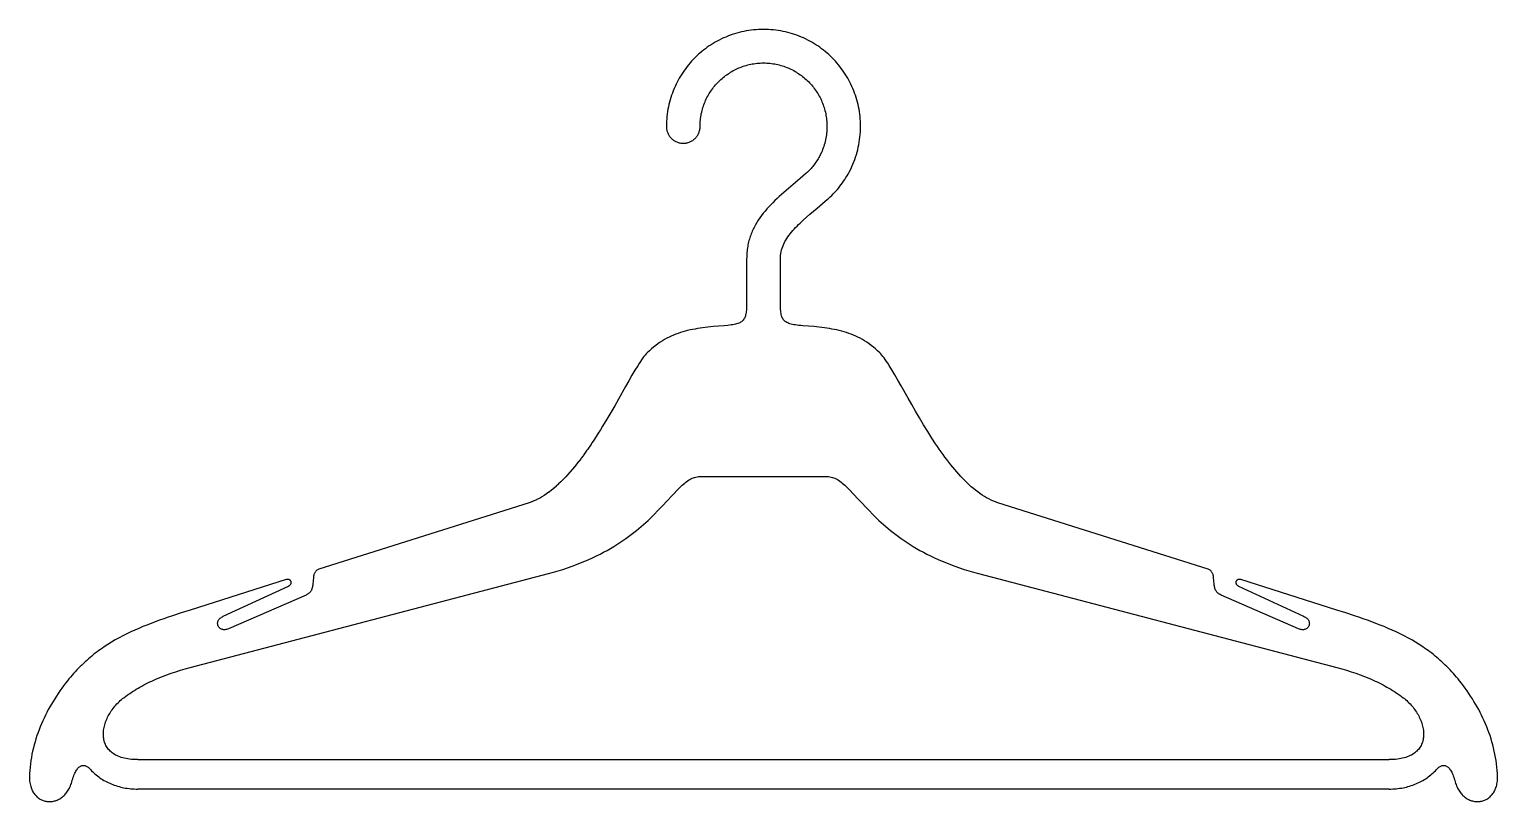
# Model space of a CAD drawing. Extents: x 27 to 2943, y 104 to 2866.
# Drawn here: x 32.5 to 432.5, y 109.6 to 320.1 of the extents above; entities that cross this region are included whole.
import ezdxf

# ---------------------------------------------------------------- set-up
doc = ezdxf.new("R2010")
doc.units = 0
doc.layers.add('IMPORT_-_HANGER_PACK_EPS', color=18, linetype='CONTINUOUS')

msp = doc.modelspace()

# ---------------------------------------------------------------- linework, layer by layer
at = {"layer": 'IMPORT_-_HANGER_PACK_EPS'}
for points in [[(278.38, 208.64), (277.79, 209.57), (277.21, 210.49), (276.06, 212.35), (274.96, 214.2), (273.89, 216.03), (272.85, 217.83), (271.85, 219.59), (269.97, 222.93), (269.09, 224.48), (268.26, 225.93), (267.46, 227.28), (266.71, 228.5), (266.35, 229.07), (266, 229.6), (265.67, 230.09), (265.34, 230.55), (265.03, 230.96), (264.73, 231.33), (264.44, 231.66), (264.16, 231.95), (263.58, 232.5), (263, 233.01), (262.41, 233.5), (261.82, 233.96), (261.23, 234.4), (260.63, 234.81), (260.03, 235.19), (259.43, 235.55), (258.82, 235.88), (258.21, 236.19), (257.6, 236.48), (256.98, 236.75), (256.35, 237), (255.72, 237.24), (255.08, 237.45), (254.44, 237.65), (253.79, 237.83), (253.14, 238), (252.48, 238.15), (251.81, 238.29), (251.14, 238.42), (250.46, 238.54), (249.77, 238.65), (249.07, 238.74), (248.37, 238.83), (247.66, 238.92), (246.21, 239.07), (244.72, 239.2), (243.2, 239.32), (242.64, 239.36), (242.13, 239.41), (241.64, 239.47), (241.19, 239.53), (240.77, 239.6), (240.37, 239.67), (240.01, 239.76), (239.67, 239.85), (239.36, 239.96), (239.08, 240.07), (238.82, 240.2), (238.59, 240.34), (238.37, 240.49), (238.18, 240.66), (238.01, 240.85), (237.85, 241.05), (237.72, 241.27), (237.6, 241.5), (237.49, 241.76), (237.41, 242.03), (237.33, 242.33), (237.27, 242.65), (237.21, 242.99), (237.17, 243.35), (237.14, 243.74), (237.12, 244.15), (237.08, 245.06), (237.07, 246.07), (237.07, 247.2), (237.07, 247.52), (237.07, 247.84), (237.07, 257.53), (237.09, 258.03), (237.13, 258.53), (237.19, 259.01), (237.29, 259.49), (237.41, 259.96), (237.55, 260.43), (237.71, 260.89), (237.9, 261.34), (238.11, 261.79), (238.34, 262.23), (238.59, 262.67), (238.86, 263.11), (239.15, 263.54), (239.45, 263.96), (239.77, 264.38), (240.11, 264.8), (240.47, 265.22), (240.83, 265.63), (241.22, 266.04), (241.61, 266.45), (242.02, 266.86), (242.44, 267.27), (243.3, 268.08), (244.21, 268.89), (245.14, 269.7), (247.07, 271.33), (248.6, 272.62), (249.95, 273.78), (250.23, 274.01), (250.23, 274.01), (250.23, 274.01), (250.26, 274.04), (250.68, 274.42), (251.08, 274.81), (251.47, 275.21), (251.86, 275.62), (252.24, 276.04), (252.61, 276.46), (252.97, 276.9), (253.32, 277.34), (253.66, 277.79), (253.99, 278.24), (254.32, 278.71), (254.63, 279.18), (254.94, 279.66), (255.24, 280.15), (255.52, 280.65), (255.8, 281.15), (256.24, 282), (256.42, 282.38), (256.59, 282.73), (256.86, 283.36), (257.12, 283.99), (257.36, 284.63), (257.58, 285.28), (257.79, 285.94), (257.98, 286.6), (258.16, 287.27), (258.31, 287.95), (258.45, 288.64), (258.57, 289.33), (258.68, 290.03), (258.76, 290.73), (258.83, 291.44), (258.88, 292.16), (258.91, 292.88), (258.92, 293.61), (258.93, 293.61), (258.93, 293.61), (258.93, 293.61), (258.92, 293.61), (258.91, 294.3), (258.88, 294.98), (258.84, 295.65), (258.78, 296.32), (258.7, 296.99), (258.61, 297.65), (258.5, 298.3), (258.38, 298.95), (258.24, 299.59), (258.08, 300.23), (257.91, 300.86), (257.73, 301.48), (257.53, 302.1), (257.31, 302.71), (257.08, 303.32), (256.84, 303.92), (256.58, 304.5), (256.31, 305.09), (256.03, 305.66), (255.73, 306.23), (255.42, 306.78), (255.09, 307.33), (254.76, 307.87), (254.41, 308.41), (254.05, 308.93), (253.67, 309.44), (253.29, 309.95), (252.89, 310.44), (252.48, 310.92), (252.06, 311.4), (251.63, 311.86), (251.19, 312.31), (250.73, 312.76), (250.27, 313.19), (249.79, 313.61), (249.31, 314.02), (248.82, 314.42), (248.31, 314.8), (247.8, 315.18), (247.28, 315.54), (246.75, 315.89), (246.2, 316.22), (245.66, 316.55), (245.1, 316.86), (244.53, 317.16), (243.96, 317.44), (243.38, 317.71), (242.79, 317.97), (242.19, 318.21), (241.59, 318.44), (240.97, 318.66), (240.36, 318.86), (239.73, 319.04), (239.1, 319.21), (238.46, 319.37), (237.82, 319.51), (237.17, 319.63), (236.52, 319.74), (235.86, 319.83), (235.19, 319.91), (234.52, 319.97), (233.85, 320.01), (233.17, 320.04), (232.48, 320.05), (232.48, 320.06), (232.48, 320.06), (232.48, 320.06), (232.48, 320.05), (231.8, 320.04), (231.12, 320.01), (230.44, 319.97), (229.77, 319.91), (229.11, 319.83), (228.45, 319.74), (227.79, 319.63), (227.15, 319.51), (226.5, 319.37), (225.86, 319.21), (225.23, 319.04), (224.61, 318.86), (223.99, 318.66), (223.38, 318.44), (222.78, 318.21), (222.18, 317.97), (221.59, 317.71), (221.01, 317.44), (220.43, 317.16), (219.87, 316.86), (219.31, 316.55), (218.76, 316.22), (218.22, 315.89), (217.69, 315.54), (217.17, 315.18), (216.65, 314.8), (216.15, 314.42), (215.65, 314.02), (215.17, 313.61), (214.7, 313.19), (214.23, 312.76), (213.78, 312.31), (213.34, 311.86), (212.91, 311.4), (212.49, 310.92), (212.08, 310.44), (211.68, 309.95), (211.29, 309.44), (210.92, 308.93), (210.56, 308.41), (210.21, 307.87), (209.87, 307.33), (209.55, 306.78), (209.24, 306.23), (208.94, 305.66), (208.65, 305.09), (208.38, 304.51), (208.12, 303.92), (207.88, 303.32), (207.65, 302.71), (207.44, 302.1), (207.24, 301.48), (207.05, 300.86), (206.88, 300.23), (206.73, 299.59), (206.59, 298.95), (206.46, 298.3), (206.35, 297.65), (206.26, 296.99), (206.19, 296.32), (206.13, 295.65), (206.08, 294.98), (206.06, 294.3), (206.05, 293.61), (206.03, 293.61), (206.03, 293.61), (206.04, 293.38), (206.06, 293.14), (206.08, 292.91), (206.12, 292.69), (206.18, 292.46), (206.24, 292.25), (206.31, 292.03), (206.39, 291.83), (206.48, 291.62), (206.59, 291.42), (206.7, 291.23), (206.82, 291.05), (206.94, 290.87), (207.08, 290.69), (207.22, 290.53), (207.38, 290.37), (207.53, 290.21), (207.7, 290.07), (207.87, 289.93), (208.05, 289.81), (208.24, 289.69), (208.43, 289.58), (208.63, 289.48), (208.83, 289.38), (209.04, 289.3), (209.26, 289.23), (209.47, 289.17), (209.7, 289.12), (209.92, 289.08), (210.15, 289.05), (210.38, 289.03), (210.62, 289.02), (210.86, 289.03), (211.09, 289.05), (211.32, 289.08), (211.55, 289.12), (211.77, 289.17), (211.99, 289.23), (212.2, 289.3), (212.41, 289.38), (212.61, 289.48), (212.81, 289.58), (213, 289.69), (213.19, 289.81), (213.37, 289.93), (213.54, 290.07), (213.71, 290.21), (213.87, 290.37), (214.02, 290.53), (214.16, 290.69), (214.3, 290.87), (214.43, 291.05), (214.55, 291.23), (214.66, 291.42), (214.76, 291.62), (214.85, 291.83), (214.93, 292.03), (215, 292.25), (215.07, 292.46), (215.12, 292.69), (215.16, 292.91), (215.19, 293.14), (215.2, 293.38), (215.21, 293.61), (215.21, 293.61), (215.19, 293.61), (215.2, 294.06), (215.21, 294.5), (215.24, 294.94), (215.28, 295.37), (215.33, 295.81), (215.39, 296.24), (215.46, 296.66), (215.54, 297.09), (215.64, 297.51), (215.74, 297.92), (215.85, 298.33), (215.97, 298.74), (216.1, 299.14), (216.24, 299.54), (216.39, 299.94), (216.55, 300.33), (216.72, 300.71), (216.9, 301.09), (217.09, 301.47), (217.28, 301.84), (217.49, 302.2), (217.7, 302.56), (217.92, 302.91), (218.15, 303.26), (218.39, 303.6), (218.64, 303.94), (218.89, 304.27), (219.15, 304.6), (219.42, 304.91), (219.7, 305.22), (219.98, 305.53), (220.27, 305.83), (220.57, 306.12), (220.87, 306.4), (221.18, 306.68), (221.5, 306.94), (221.82, 307.21), (222.15, 307.46), (222.49, 307.7), (222.83, 307.94), (223.18, 308.17), (223.53, 308.39), (223.89, 308.61), (224.26, 308.81), (224.63, 309.01), (225, 309.19), (225.38, 309.37), (225.77, 309.54), (226.16, 309.7), (226.55, 309.85), (226.95, 309.99), (227.35, 310.12), (227.76, 310.24), (228.17, 310.36), (228.59, 310.46), (229.01, 310.55), (229.43, 310.63), (229.86, 310.7), (230.29, 310.76), (230.72, 310.81), (231.16, 310.85), (231.59, 310.88), (232.04, 310.9), (232.48, 310.9), (232.48, 310.88), (232.48, 310.88), (232.48, 310.88), (232.48, 310.9), (232.93, 310.9), (233.37, 310.88), (233.81, 310.85), (234.25, 310.81), (234.68, 310.76), (235.11, 310.7), (235.53, 310.63), (235.96, 310.55), (236.38, 310.46), (236.79, 310.36), (237.2, 310.24), (237.61, 310.12), (238.01, 309.99), (238.41, 309.85), (238.81, 309.7), (239.2, 309.54), (239.58, 309.37), (239.96, 309.19), (240.34, 309.01), (240.71, 308.81), (241.07, 308.61), (241.43, 308.39), (241.79, 308.17), (242.13, 307.94), (242.48, 307.7), (242.81, 307.46), (243.14, 307.21), (243.47, 306.94), (243.78, 306.68), (244.09, 306.4), (244.4, 306.12), (244.7, 305.83), (244.99, 305.53), (245.27, 305.22), (245.55, 304.91), (245.82, 304.59), (246.08, 304.27), (246.33, 303.94), (246.58, 303.6), (246.81, 303.26), (247.04, 302.91), (247.26, 302.56), (247.48, 302.2), (247.68, 301.84), (247.88, 301.47), (248.06, 301.09), (248.24, 300.71), (248.41, 300.33), (248.57, 299.94), (248.72, 299.54), (248.86, 299.14), (248.99, 298.74), (249.12, 298.33), (249.23, 297.92), (249.33, 297.51), (249.42, 297.09), (249.5, 296.66), (249.57, 296.24), (249.63, 295.81), (249.68, 295.37), (249.72, 294.94), (249.75, 294.5), (249.77, 294.06), (249.77, 293.61), (249.76, 293.61), (249.76, 293.61), (249.76, 293.61), (249.77, 293.61), (249.77, 293.14), (249.75, 292.67), (249.72, 292.21), (249.67, 291.74), (249.62, 291.28), (249.55, 290.83), (249.47, 290.38), (249.38, 289.93), (249.27, 289.48), (249.16, 289.04), (249.03, 288.61), (248.89, 288.18), (248.74, 287.75), (248.59, 287.33), (248.42, 286.91), (248.24, 286.5), (247.96, 285.91), (247.73, 285.45), (247.56, 285.13), (247.37, 284.82), (247.18, 284.5), (246.99, 284.2), (246.78, 283.89), (246.57, 283.59), (246.36, 283.3), (246.14, 283.01), (245.91, 282.72), (245.67, 282.44), (245.43, 282.16), (245.18, 281.89), (244.93, 281.62), (244.67, 281.36), (244.41, 281.1), (244.14, 280.85), (244.13, 280.85), (244.13, 280.85), (243.94, 280.67), (242.46, 279.4), (241.19, 278.33), (239.9, 277.23), (238.63, 276.15), (237.38, 275.06), (236.78, 274.51), (236.18, 273.96), (235.6, 273.4), (235.03, 272.84), (234.47, 272.28), (233.93, 271.71), (233.41, 271.13), (232.9, 270.54), (232.41, 269.94), (231.94, 269.34), (231.49, 268.72), (231.06, 268.09), (230.65, 267.44), (230.27, 266.79), (229.91, 266.12), (229.74, 265.78), (229.58, 265.43), (229.42, 265.08), (229.27, 264.73), (229.13, 264.37), (228.99, 264.01), (228.87, 263.64), (228.74, 263.27), (228.63, 262.9), (228.53, 262.51), (228.43, 262.13), (228.34, 261.74), (228.25, 261.34), (228.18, 260.94), (228.11, 260.54), (228.06, 260.12), (228.01, 259.71), (227.97, 259.28), (227.93, 258.85), (227.91, 258.42), (227.9, 257.98), (227.89, 257.53), (227.89, 247.84), (227.89, 246.22), (227.89, 245.25), (227.86, 244.37), (227.84, 243.96), (227.81, 243.58), (227.78, 243.22), (227.74, 242.89), (227.69, 242.57), (227.62, 242.28), (227.55, 242), (227.46, 241.74), (227.37, 241.5), (227.25, 241.27), (227.13, 241.07), (226.98, 240.87), (226.82, 240.7), (226.64, 240.53), (226.45, 240.38), (226.23, 240.25), (225.99, 240.12), (225.74, 240.01), (225.45, 239.9), (225.15, 239.81), (224.82, 239.72), (224.47, 239.65), (224.09, 239.58), (223.68, 239.52), (223.25, 239.46), (222.79, 239.41), (221.77, 239.32), (220.25, 239.2), (218.76, 239.07), (217.31, 238.92), (216.6, 238.83), (215.89, 238.74), (215.2, 238.65), (214.51, 238.54), (213.83, 238.42), (213.15, 238.29), (212.49, 238.15), (211.82, 238), (211.17, 237.83), (210.52, 237.65), (209.88, 237.45), (209.25, 237.24), (208.62, 237), (207.99, 236.75), (207.37, 236.48), (206.75, 236.19), (206.14, 235.88), (205.54, 235.55), (204.93, 235.19), (204.33, 234.81), (203.74, 234.4), (203.15, 233.96), (202.56, 233.5), (201.97, 233.01), (201.39, 232.5), (200.8, 231.95), (200.52, 231.66), (200.23, 231.32), (199.92, 230.94), (199.6, 230.52), (199.27, 230.05), (198.93, 229.55), (198.57, 229.01), (198.21, 228.43), (197.44, 227.18), (196.63, 225.8), (195.78, 224.31), (194.88, 222.72), (192.96, 219.32), (191.94, 217.52), (190.88, 215.68), (189.78, 213.82), (188.65, 211.93), (188.07, 210.99), (187.48, 210.05), (186.88, 209.11), (186.28, 208.17), (186.1, 207.9), (185.75, 207.37), (185.49, 206.99), (185.19, 206.54), (184.95, 206.18), (184.59, 205.67), (184.39, 205.38), (184.03, 204.88), (183.85, 204.62), (183.45, 204.06), (183.31, 203.87), (182.84, 203.24), (182.7, 203.05), (182.24, 202.45), (182.11, 202.28), (181.64, 201.68), (181.54, 201.55), (181.05, 200.94), (180.96, 200.83), (180.44, 200.2), (180.35, 200.1), (179.81, 199.46), (179.73, 199.37), (179.21, 198.78), (179.11, 198.68), (178.59, 198.11), (178.5, 198.02), (177.95, 197.44), (177.89, 197.38), (177.29, 196.78), (177.25, 196.74), (176.68, 196.19), (176.59, 196.12), (176.04, 195.61), (175.96, 195.54), (175.39, 195.05), (175.33, 195), (174.71, 194.49), (174.69, 194.48), (174.06, 193.99), (174.01, 193.95), (173.41, 193.52), (173.34, 193.48), (172.74, 193.08), (172.69, 193.04), (172.05, 192.65), (172.03, 192.64), (171.7, 192.44), (171.37, 192.26), (171.35, 192.25), (170.7, 191.92), (170.65, 191.89), (170.03, 191.61), (169.96, 191.58), (169.34, 191.33), (169.28, 191.31), (168.95, 191.19), (168.61, 191.08), (111.34, 172.94), (111.14, 172.86), (110.96, 172.77), (110.8, 172.67), (110.65, 172.55), (110.52, 172.42), (110.4, 172.28), (110.3, 172.14), (110.21, 171.99), (110.14, 171.83), (110.07, 171.67), (110.02, 171.51), (109.98, 171.35), (109.91, 171.04), (109.88, 170.74), (109.71, 168.86), (109.68, 168.61), (109.65, 168.37), (109.6, 168.14), (109.55, 167.91), (109.48, 167.7), (109.4, 167.49), (109.31, 167.29), (109.21, 167.1), (109.09, 166.92), (108.96, 166.74), (108.82, 166.58), (108.66, 166.43), (108.48, 166.29), (108.29, 166.16), (108.08, 166.04), (107.85, 165.93), (86.71, 156.71), (86.46, 156.61), (86.23, 156.54), (86, 156.5), (85.77, 156.47), (85.56, 156.47), (85.35, 156.49), (85.16, 156.52), (84.97, 156.58), (84.79, 156.65), (84.63, 156.73), (84.48, 156.83), (84.34, 156.95), (84.21, 157.07), (84.1, 157.21), (84.01, 157.35), (83.93, 157.51), (83.86, 157.67), (83.82, 157.83), (83.79, 158.01), (83.78, 158.18), (83.78, 158.36), (83.81, 158.54), (83.86, 158.72), (83.93, 158.9), (84.02, 159.08), (84.13, 159.26), (84.27, 159.43), (84.43, 159.59), (84.61, 159.75), (84.82, 159.9), (85.06, 160.04), (85.32, 160.18), (103.08, 168.36), (103.2, 168.42), (103.3, 168.49), (103.4, 168.55), (103.48, 168.63), (103.56, 168.7), (103.62, 168.78), (103.68, 168.87), (103.72, 168.95), (103.76, 169.04), (103.79, 169.12), (103.8, 169.21), (103.81, 169.29), (103.81, 169.38), (103.81, 169.46), (103.79, 169.55), (103.76, 169.62), (103.73, 169.7), (103.69, 169.77), (103.65, 169.84), (103.59, 169.91), (103.53, 169.97), (103.47, 170.02), (103.39, 170.07), (103.31, 170.11), (103.23, 170.14), (103.13, 170.17), (103.04, 170.19), (102.93, 170.19), (102.83, 170.19), (102.71, 170.18), (102.6, 170.16), (102.48, 170.13), (76.32, 161.84), (73.87, 161.06), (71.47, 160.28), (70.28, 159.88), (69.1, 159.47), (67.94, 159.06), (66.79, 158.64), (65.64, 158.21), (64.51, 157.77), (63.39, 157.32), (62.29, 156.85), (61.19, 156.37), (60.11, 155.87), (59.04, 155.35), (57.98, 154.82), (56.93, 154.26), (55.9, 153.69), (54.88, 153.08), (53.87, 152.46), (52.88, 151.81), (52.38, 151.47), (51.9, 151.13), (51.41, 150.78), (50.93, 150.43), (50.45, 150.06), (49.97, 149.69), (49.5, 149.31), (49.03, 148.92), (48.57, 148.53), (48.11, 148.12), (47.65, 147.71), (47.2, 147.29), (46.75, 146.86), (46.3, 146.42), (45.86, 145.97), (45.42, 145.51), (44.98, 145.05), (44.55, 144.57), (44.12, 144.08), (43.69, 143.59), (43.27, 143.08), (42.85, 142.56), (42.33, 141.89), (41.81, 141.21), (41.3, 140.52), (40.8, 139.83), (40.32, 139.12), (39.84, 138.41), (39.38, 137.69), (38.93, 136.96), (38.49, 136.22), (38.06, 135.48), (37.65, 134.73), (37.24, 133.97), (36.86, 133.2), (36.48, 132.42), (36.12, 131.64), (35.78, 130.85), (35.45, 130.05), (35.13, 129.25), (34.84, 128.44), (34.55, 127.62), (34.28, 126.8), (34.03, 125.96), (33.8, 125.12), (33.58, 124.28), (33.38, 123.42), (33.2, 122.56), (33.04, 121.7), (32.9, 120.82), (32.77, 119.94), (32.66, 119.06), (32.58, 118.17), (32.51, 117.27), (32.49, 116.83), (32.48, 116.41), (32.49, 116), (32.52, 115.6), (32.55, 115.21), (32.61, 114.84), (32.67, 114.48), (32.75, 114.14), (32.84, 113.81), (32.94, 113.49), (33.05, 113.18), (33.17, 112.89), (33.31, 112.6), (33.45, 112.34), (33.6, 112.08), (33.76, 111.84), (33.94, 111.61), (34.12, 111.39), (34.3, 111.19), (34.5, 110.99), (34.7, 110.82), (34.91, 110.65), (35.12, 110.5), (35.34, 110.36), (35.57, 110.23), (35.8, 110.11), (36.04, 110.01), (36.28, 109.92), (36.52, 109.84), (36.77, 109.78), (37.02, 109.73), (37.27, 109.69), (37.52, 109.66), (37.78, 109.64), (38.03, 109.64), (38.29, 109.65), (38.55, 109.68), (38.8, 109.71), (39.06, 109.76), (39.32, 109.82), (39.57, 109.89), (39.82, 109.98), (40.07, 110.08), (40.32, 110.19), (40.56, 110.31), (40.8, 110.45), (41.04, 110.59), (41.27, 110.75), (41.5, 110.92), (41.72, 111.11), (41.93, 111.31), (42.14, 111.52), (42.35, 111.74), (42.54, 111.97), (42.73, 112.22), (42.91, 112.47), (43.08, 112.75), (43.25, 113.03), (43.4, 113.32), (43.55, 113.63), (43.68, 113.95), (43.81, 114.28), (43.92, 114.62), (44.02, 114.98), (44.15, 115.45), (44.29, 115.89), (44.43, 116.3), (44.57, 116.68), (44.71, 117.04), (44.86, 117.37), (45.01, 117.67), (45.16, 117.95), (45.31, 118.21), (45.47, 118.44), (45.63, 118.64), (45.79, 118.83), (45.95, 118.99), (46.12, 119.13), (46.28, 119.24), (46.45, 119.34), (46.62, 119.41), (46.79, 119.46), (46.96, 119.5), (47.13, 119.51), (47.3, 119.51), (47.47, 119.49), (47.64, 119.45), (47.81, 119.39), (47.98, 119.32), (48.15, 119.23), (48.32, 119.13), (48.48, 119.01), (48.65, 118.87), (48.82, 118.73), (48.98, 118.57), (49.15, 118.39), (49.44, 118.08), (49.74, 117.77), (50.04, 117.48), (50.36, 117.19), (50.69, 116.91), (51.02, 116.64), (51.37, 116.38), (51.72, 116.13), (52.07, 115.89), (52.44, 115.66), (52.81, 115.43), (53.2, 115.22), (53.58, 115.02), (53.98, 114.82), (54.38, 114.64), (54.79, 114.46), (55.2, 114.3), (55.62, 114.14), (56.05, 114), (56.48, 113.86), (56.91, 113.74), (57.36, 113.63), (57.8, 113.52), (58.26, 113.43), (58.71, 113.35), (59.17, 113.28), (59.64, 113.22), (60.11, 113.17), (60.58, 113.13), (61.06, 113.1), (61.54, 113.08), (62.02, 113.08), (62.02, 113.09), (232.48, 113.09), (402.95, 113.09), (402.95, 113.08), (403.43, 113.08), (403.91, 113.1), (404.39, 113.13), (404.86, 113.17), (405.33, 113.22), (405.79, 113.28), (406.25, 113.35), (406.71, 113.43), (407.16, 113.52), (407.61, 113.63), (408.05, 113.74), (408.49, 113.86), (408.92, 114), (409.34, 114.14), (409.76, 114.3), (410.18, 114.46), (410.59, 114.64), (410.99, 114.82), (411.38, 115.02), (411.77, 115.22), (412.15, 115.43), (412.52, 115.66), (412.89, 115.89), (413.25, 116.13), (413.6, 116.38), (413.94, 116.64), (414.28, 116.91), (414.6, 117.19), (414.92, 117.48), (415.23, 117.77), (415.53, 118.08), (415.82, 118.39), (415.98, 118.57), (416.15, 118.73), (416.31, 118.87), (416.48, 119.01), (416.65, 119.13), (416.82, 119.23), (416.99, 119.32), (417.16, 119.39), (417.33, 119.45), (417.5, 119.49), (417.67, 119.51), (417.84, 119.51), (418.01, 119.5), (418.18, 119.46), (418.35, 119.41), (418.51, 119.34), (418.68, 119.24), (418.85, 119.13), (419.01, 118.99), (419.17, 118.83), (419.33, 118.64), (419.49, 118.44), (419.65, 118.21), (419.81, 117.95), (419.96, 117.67), (420.11, 117.37), (420.25, 117.04), (420.4, 116.68), (420.54, 116.3), (420.68, 115.89), (420.81, 115.45), (420.94, 114.98), (421.04, 114.62), (421.16, 114.28), (421.28, 113.95), (421.42, 113.63), (421.56, 113.32), (421.72, 113.03), (421.88, 112.75), (422.05, 112.47), (422.23, 112.22), (422.42, 111.97), (422.62, 111.74), (422.82, 111.52), (423.03, 111.31), (423.25, 111.11), (423.47, 110.92), (423.7, 110.75), (423.93, 110.59), (424.16, 110.45), (424.4, 110.31), (424.65, 110.19), (424.89, 110.08), (425.14, 109.98), (425.4, 109.89), (425.65, 109.82), (425.91, 109.76), (426.16, 109.71), (426.42, 109.68), (426.68, 109.65), (426.93, 109.64), (427.19, 109.64), (427.44, 109.66), (427.7, 109.69), (427.95, 109.73), (428.2, 109.78), (428.45, 109.84), (428.69, 109.92), (428.93, 110.01), (429.16, 110.11), (429.4, 110.23), (429.62, 110.36), (429.84, 110.5), (430.06, 110.65), (430.27, 110.82), (430.47, 110.99), (430.66, 111.19), (430.85, 111.39), (431.03, 111.61), (431.2, 111.84), (431.36, 112.08), (431.52, 112.34), (431.66, 112.6), (431.79, 112.89), (431.92, 113.18), (432.03, 113.49), (432.13, 113.81), (432.22, 114.14), (432.3, 114.48), (432.36, 114.84), (432.41, 115.21), (432.45, 115.6), (432.47, 116), (432.48, 116.41), (432.48, 116.83), (432.46, 117.27), (432.39, 118.17), (432.3, 119.06), (432.2, 119.94), (432.07, 120.82), (431.93, 121.7), (431.76, 122.56), (431.58, 123.42), (431.38, 124.28), (431.17, 125.12), (430.93, 125.96), (430.68, 126.8), (430.41, 127.62), (430.13, 128.44), (429.83, 129.25), (429.52, 130.05), (429.19, 130.85), (428.84, 131.64), (428.48, 132.42), (428.11, 133.2), (427.72, 133.97), (427.32, 134.73), (426.91, 135.48), (426.48, 136.22), (426.04, 136.96), (425.59, 137.69), (425.12, 138.41), (424.65, 139.12), (424.16, 139.83), (423.67, 140.52), (423.16, 141.21), (422.64, 141.89), (422.11, 142.56), (421.69, 143.08), (421.27, 143.59), (420.85, 144.08), (420.42, 144.57), (419.99, 145.05), (419.55, 145.51), (419.11, 145.97), (418.67, 146.42), (418.22, 146.86), (417.77, 147.29), (417.31, 147.71), (416.86, 148.12), (416.4, 148.53), (415.93, 148.92), (415.46, 149.31), (414.99, 149.69), (414.52, 150.06), (414.04, 150.43), (413.56, 150.78), (413.07, 151.13), (412.58, 151.47), (412.09, 151.81), (411.09, 152.46), (410.09, 153.08), (409.07, 153.69), (408.03, 154.26), (406.99, 154.82), (405.93, 155.35), (404.86, 155.87), (403.78, 156.37), (402.68, 156.85), (401.57, 157.32), (400.45, 157.77), (399.32, 158.21), (398.18, 158.64), (397.03, 159.06), (395.86, 159.47), (394.68, 159.88), (393.5, 160.28), (391.09, 161.06), (388.64, 161.84), (362.49, 170.13), (362.37, 170.16), (362.25, 170.18), (362.14, 170.19), (362.03, 170.19), (361.93, 170.19), (361.83, 170.17), (361.74, 170.14), (361.65, 170.11), (361.57, 170.07), (361.5, 170.02), (361.43, 169.97), (361.37, 169.91), (361.32, 169.84), (361.27, 169.77), (361.23, 169.7), (361.2, 169.62), (361.18, 169.55), (361.16, 169.46), (361.15, 169.38), (361.15, 169.29), (361.16, 169.21), (361.18, 169.12), (361.21, 169.04), (361.24, 168.95), (361.29, 168.87), (361.34, 168.78), (361.41, 168.7), (361.48, 168.63), (361.57, 168.55), (361.66, 168.49), (361.77, 168.42), (361.89, 168.36), (379.64, 160.18), (379.91, 160.04), (380.14, 159.9), (380.35, 159.75), (380.54, 159.59), (380.7, 159.43), (380.83, 159.26), (380.95, 159.08), (381.04, 158.9), (381.11, 158.72), (381.15, 158.54), (381.18, 158.36), (381.19, 158.18), (381.18, 158.01), (381.15, 157.83), (381.1, 157.67), (381.04, 157.51), (380.96, 157.35), (380.86, 157.21), (380.75, 157.07), (380.63, 156.95), (380.49, 156.83), (380.34, 156.73), (380.17, 156.65), (380, 156.58), (379.81, 156.52), (379.61, 156.49), (379.41, 156.47), (379.19, 156.47), (378.97, 156.5), (378.74, 156.54), (378.5, 156.61), (378.26, 156.71), (357.12, 165.93), (356.89, 166.04), (356.68, 166.16), (356.48, 166.29), (356.31, 166.43), (356.15, 166.58), (356, 166.74), (355.87, 166.92), (355.76, 167.1), (355.65, 167.29), (355.56, 167.49), (355.48, 167.7), (355.42, 167.91), (355.36, 168.14), (355.32, 168.37), (355.28, 168.61), (355.26, 168.86), (355.09, 170.74), (355.05, 171.04), (354.99, 171.35), (354.94, 171.51), (354.89, 171.67), (354.83, 171.83), (354.75, 171.99), (354.66, 172.14), (354.56, 172.28), (354.45, 172.42), (354.32, 172.55), (354.17, 172.67), (354.01, 172.77), (353.82, 172.86), (353.62, 172.94), (296.35, 191.08), (296.04, 191.18), (295.73, 191.29), (295.11, 191.54), (294.49, 191.81), (293.88, 192.11), (293.27, 192.44), (292.66, 192.8), (292.06, 193.18), (291.46, 193.59), (290.87, 194.02), (290.28, 194.48), (289.69, 194.95), (289.1, 195.45), (288.53, 195.97), (287.95, 196.51), (287.38, 197.07), (286.81, 197.65), (286.25, 198.24), (285.69, 198.85), (285.14, 199.48), (284.59, 200.12), (284.05, 200.78), (283.51, 201.44), (282.97, 202.12), (282.44, 202.82), (281.92, 203.52), (281.4, 204.23), (280.88, 204.95), (280.37, 205.68), (279.87, 206.41), (279.37, 207.15), (278.38, 208.64)], [(232.48, 121.06), (62.02, 121.06), (62.02, 121.08), (61.43, 121.09), (60.87, 121.11), (60.33, 121.15), (59.8, 121.21), (59.3, 121.28), (58.82, 121.36), (58.36, 121.46), (57.91, 121.58), (57.49, 121.71), (57.09, 121.85), (56.7, 122), (56.33, 122.17), (55.99, 122.34), (55.66, 122.53), (55.35, 122.73), (55.05, 122.94), (54.78, 123.17), (54.52, 123.4), (54.28, 123.64), (54.06, 123.89), (53.85, 124.15), (53.67, 124.41), (53.49, 124.69), (53.34, 124.97), (53.2, 125.26), (53.07, 125.56), (52.97, 125.86), (52.87, 126.17), (52.8, 126.49), (52.74, 126.81), (52.69, 127.13), (52.66, 127.46), (52.64, 127.79), (52.64, 128.13), (52.65, 128.47), (52.67, 128.81), (52.71, 129.16), (52.76, 129.51), (52.83, 129.86), (52.91, 130.21), (53, 130.56), (53.11, 130.91), (53.22, 131.26), (53.35, 131.61), (53.5, 131.96), (53.65, 132.31), (53.81, 132.66), (53.99, 133.01), (54.18, 133.35), (54.38, 133.69), (54.59, 134.03), (54.81, 134.37), (55.04, 134.7), (55.28, 135.02), (55.54, 135.35), (55.8, 135.66), (56.07, 135.97), (56.35, 136.28), (56.64, 136.58), (56.94, 136.87), (57.25, 137.16), (57.57, 137.44), (57.89, 137.71), (58.22, 137.97), (58.69, 138.32), (59.16, 138.66), (59.63, 138.99), (60.12, 139.32), (60.6, 139.64), (61.1, 139.96), (61.6, 140.26), (62.11, 140.57), (62.62, 140.86), (63.14, 141.15), (63.67, 141.44), (64.21, 141.71), (64.75, 141.99), (65.29, 142.25), (65.85, 142.51), (66.41, 142.77), (66.97, 143.02), (67.54, 143.26), (68.71, 143.73), (69.9, 144.18), (71.12, 144.62), (72.36, 145.03), (73.63, 145.42), (74.93, 145.8), (76.25, 146.16), (173.88, 171.78), (175.24, 172.15), (176.56, 172.53), (177.85, 172.93), (179.11, 173.35), (180.32, 173.77), (181.51, 174.21), (182.66, 174.67), (183.79, 175.13), (184.87, 175.6), (185.93, 176.09), (186.96, 176.58), (187.96, 177.08), (188.93, 177.59), (189.87, 178.11), (190.78, 178.63), (191.67, 179.16), (192.53, 179.7), (193.36, 180.24), (194.17, 180.78), (194.96, 181.33), (195.72, 181.88), (196.46, 182.43), (197.17, 182.98), (197.86, 183.53), (198.54, 184.09), (199.19, 184.64), (199.82, 185.19), (200.43, 185.74), (201.02, 186.28), (201.6, 186.82), (202.16, 187.36), (202.7, 187.89), (203.73, 188.94), (204.71, 189.95), (206.51, 191.88), (207.34, 192.79), (208.13, 193.64), (208.89, 194.43), (209.62, 195.17), (209.98, 195.51), (210.33, 195.84), (210.68, 196.15), (211.02, 196.44), (211.36, 196.71), (211.7, 196.96), (212.03, 197.19), (212.37, 197.4), (212.7, 197.58), (213.04, 197.75), (213.37, 197.89), (213.71, 198), (214.05, 198.09), (214.39, 198.16), (214.74, 198.2), (215.09, 198.21), (232.48, 198.21), (249.88, 198.21), (250.23, 198.2), (250.57, 198.16), (250.92, 198.09), (251.25, 198), (251.59, 197.89), (251.93, 197.75), (252.26, 197.58), (252.6, 197.4), (252.93, 197.19), (253.27, 196.96), (253.6, 196.71), (253.94, 196.44), (254.29, 196.15), (254.64, 195.84), (254.99, 195.51), (255.34, 195.17), (256.08, 194.43), (256.83, 193.64), (258.46, 191.88), (259.33, 190.94), (260.25, 189.95), (261.23, 188.94), (262.26, 187.89), (262.81, 187.36), (263.36, 186.82), (263.94, 186.28), (264.53, 185.74), (265.15, 185.19), (265.78, 184.64), (266.43, 184.09), (267.1, 183.53), (267.79, 182.98), (268.51, 182.43), (269.25, 181.88), (270.01, 181.33), (270.79, 180.78), (271.6, 180.24), (272.43, 179.7), (273.29, 179.16), (274.18, 178.63), (275.09, 178.11), (276.04, 177.59), (277.01, 177.08), (278, 176.58), (279.03, 176.09), (280.09, 175.6), (281.18, 175.13), (282.3, 174.67), (283.45, 174.21), (284.64, 173.77), (285.86, 173.35), (287.11, 172.93), (288.4, 172.53), (289.73, 172.15), (291.09, 171.78), (388.71, 146.16), (390.03, 145.8), (391.33, 145.42), (392.6, 145.03), (393.85, 144.62), (395.06, 144.18), (396.25, 143.73), (397.42, 143.26), (397.99, 143.02), (398.56, 142.77), (399.12, 142.51), (399.67, 142.25), (400.22, 141.99), (400.76, 141.71), (401.29, 141.44), (401.82, 141.15), (402.34, 140.86), (402.86, 140.57), (403.36, 140.26), (403.86, 139.96), (404.36, 139.64), (404.85, 139.32), (405.33, 138.99), (405.81, 138.66), (406.28, 138.32), (406.74, 137.97), (407.07, 137.71), (407.4, 137.44), (407.72, 137.16), (408.02, 136.87), (408.32, 136.58), (408.61, 136.28), (408.9, 135.97), (409.17, 135.66), (409.43, 135.35), (409.68, 135.02), (409.92, 134.7), (410.15, 134.37), (410.38, 134.03), (410.59, 133.69), (410.79, 133.35), (410.97, 133.01), (411.15, 132.66), (411.32, 132.31), (411.47, 131.96), (411.61, 131.61), (411.74, 131.26), (411.86, 130.91), (411.96, 130.56), (412.05, 130.21), (412.13, 129.86), (412.2, 129.51), (412.25, 129.16), (412.29, 128.81), (412.32, 128.47), (412.33, 128.13), (412.32, 127.79), (412.31, 127.46), (412.28, 127.13), (412.23, 126.81), (412.17, 126.49), (412.09, 126.17), (412, 125.86), (411.89, 125.56), (411.77, 125.26), (411.63, 124.97), (411.47, 124.69), (411.3, 124.41), (411.11, 124.15), (410.9, 123.89), (410.68, 123.64), (410.44, 123.4), (410.19, 123.17), (409.91, 122.94), (409.62, 122.73), (409.31, 122.53), (408.98, 122.34), (408.63, 122.17), (408.26, 122), (407.88, 121.85), (407.47, 121.71), (407.05, 121.58), (406.61, 121.46), (406.15, 121.36), (405.66, 121.28), (405.16, 121.21), (404.64, 121.15), (404.1, 121.11), (403.53, 121.09), (402.95, 121.08), (402.95, 121.06)]]:
    msp.add_lwpolyline(points, close=True, dxfattribs=at)

doc.saveas('drawing.dxf')
